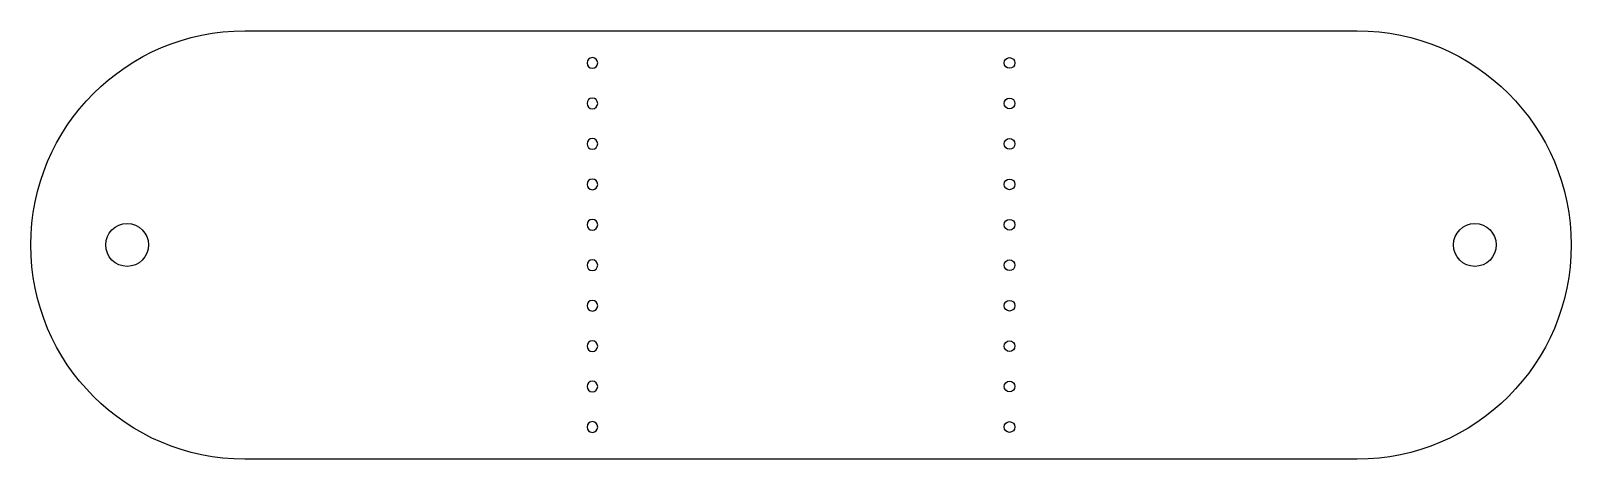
# Model space of a CAD drawing. Header units: millimetres. Extents: x 3 to 147, y 2 to 42.
import ezdxf

# ---------------------------------------------------------------- set-up
doc = ezdxf.new("R2010")
doc.units = ezdxf.units.MM
doc.layers.get('0').update_dxf_attribs({"linetype": 'CONTINUOUS'})

msp = doc.modelspace()

# ---------------------------------------------------------------- linework, layer by layer
msp.add_lwpolyline([(126.55, 2.15), (22.55, 2.15, -1), (22.55, 42.15), (126.55, 42.15, -1)], format="xyb", close=True)
at = {"extrusion": (0, 0, -1)}
for centre in [(-55.05, 39.15), (-55.05, 35.37), (-55.05, 31.59), (-55.05, 27.81), (-55.05, 24.04), (-55.05, 20.26), (-55.05, 16.48), (-55.05, 12.7), (-55.05, 8.93), (-55.05, 5.15)]:
    msp.add_circle(centre, 0.5, dxfattribs=at)
for centre, radius in [((94.05, 39.15), 0.5), ((94.05, 35.37), 0.5), ((94.05, 31.59), 0.5), ((94.05, 27.81), 0.5), ((94.05, 24.04), 0.5), ((11.55, 22.15), 2), ((137.55, 22.15), 2), ((94.05, 20.26), 0.5), ((94.05, 16.48), 0.5), ((94.05, 12.7), 0.5), ((94.05, 8.93), 0.5), ((94.05, 5.15), 0.5)]:
    msp.add_circle(centre, radius)

doc.saveas('drawing.dxf')
